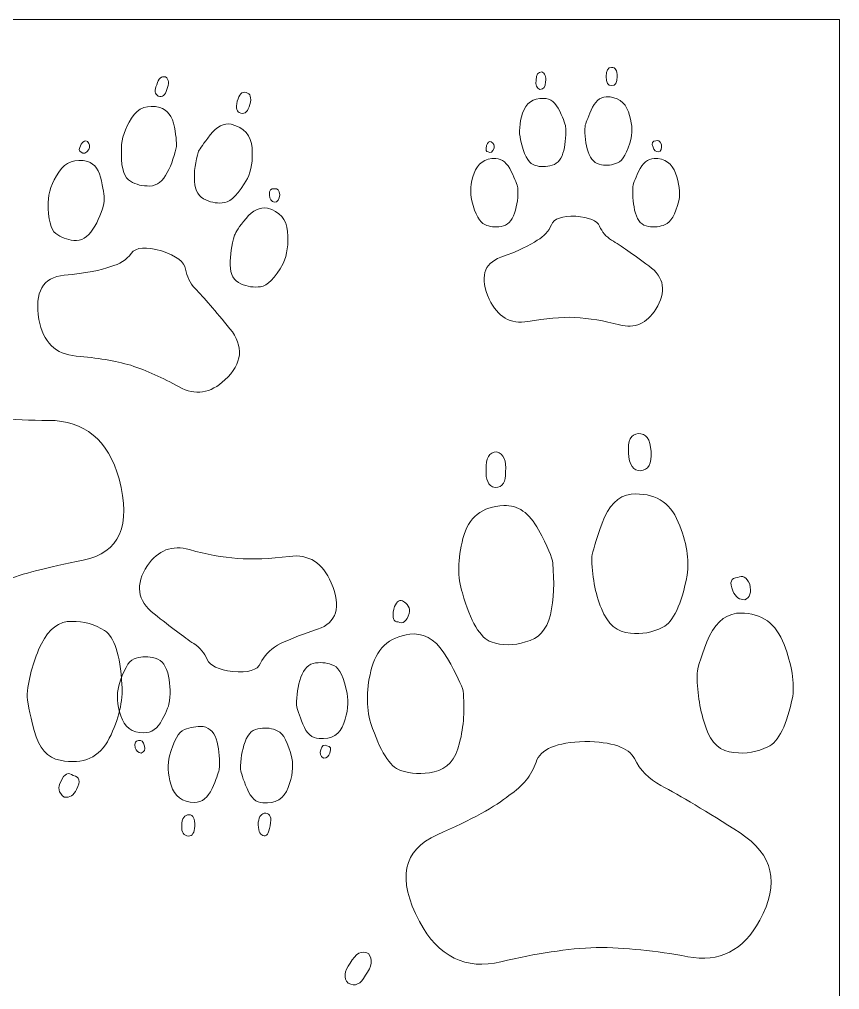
# Model space of a CAD drawing. Header units: centimetres. Extents: x -9.9 to 9.7, y -12.2 to 6.9.
# Drawn here: x -3.438 to -0.512, y 3.419 to 6.881 of the extents above; entities that cross this region are included whole.
import ezdxf

# ---------------------------------------------------------------- set-up
doc = ezdxf.new("R2010")
doc.units = ezdxf.units.CM
doc.header["$MEASUREMENT"] = 0
doc.layers.add('layer 1', color=7, linetype='Continuous')

msp = doc.modelspace()

# ---------------------------------------------------------------- linework, layer by layer
at = {"layer": 'layer 1', "color": 177, "lineweight": 9}
msp.add_lwpolyline([(-9.90571, -12.21967), (-0.51173, -12.21967), (-0.51173, 6.88143), (-9.90571, 6.88143), (-9.90571, -12.21967)], close=True, dxfattribs=at)
for points, knots in [([(-1.57401, 6.69425), (-1.56229, 6.68944), (-1.55779, 6.67743), (-1.56079, 6.65821), (-1.56079, 6.65821), (-1.56079, 6.64049), (-1.5674, 6.63179), (-1.58091, 6.63179), (-1.58091, 6.63179), (-1.59262, 6.63599), (-1.59713, 6.6468), (-1.59413, 6.66422), (-1.59413, 6.66422), (-1.59413, 6.68434), (-1.58752, 6.69425), (-1.57401, 6.69425)], [0, 0, 0, 0, 0.2, 0.2, 0.2, 0.2, 0.4, 0.4, 0.4, 0.4, 0.6, 0.6, 0.6, 0.6, 1, 1, 1, 1]), ([(-1.32507, 6.71016), (-1.31155, 6.71016), (-1.30465, 6.69935), (-1.30465, 6.67743), (-1.30465, 6.67743), (-1.30465, 6.65581), (-1.31155, 6.645), (-1.32507, 6.645), (-1.32507, 6.645), (-1.33798, 6.645), (-1.34429, 6.65581), (-1.34429, 6.67743), (-1.34429, 6.67743), (-1.34429, 6.69935), (-1.33798, 6.71016), (-1.32507, 6.71016)], [0, 0, 0, 0, 0.2, 0.2, 0.2, 0.2, 0.4, 0.4, 0.4, 0.4, 0.6, 0.6, 0.6, 0.6, 1, 1, 1, 1]), ([(-2.91619, 6.67599), (-2.90432, 6.66709), (-2.90275, 6.65213), (-2.91183, 6.63121), (-2.91183, 6.63121), (-2.91705, 6.6111), (-2.92712, 6.60317), (-2.94245, 6.60716), (-2.94245, 6.60716), (-2.9545, 6.61538), (-2.95642, 6.62898), (-2.94788, 6.64785), (-2.94788, 6.64785), (-2.94194, 6.67068), (-2.93152, 6.67998), (-2.91619, 6.67599)], [0, 0, 0, 0, 0.2, 0.2, 0.2, 0.2, 0.4, 0.4, 0.4, 0.4, 0.6, 0.6, 0.6, 0.6, 1, 1, 1, 1]), ([(-2.62902, 6.62062), (-2.61368, 6.61663), (-2.60903, 6.60233), (-2.6155, 6.57745), (-2.6155, 6.57745), (-2.62188, 6.55292), (-2.63291, 6.54269), (-2.64824, 6.54668), (-2.64824, 6.54668), (-2.66289, 6.55048), (-2.66686, 6.56461), (-2.66048, 6.58914), (-2.66048, 6.58914), (-2.65401, 6.61402), (-2.64367, 6.62443), (-2.62902, 6.62062)], [0, 0, 0, 0, 0.2, 0.2, 0.2, 0.2, 0.4, 0.4, 0.4, 0.4, 0.6, 0.6, 0.6, 0.6, 1, 1, 1, 1]), ([(-1.5677, 6.59936), (-1.54308, 6.59936), (-1.52386, 6.58404), (-1.50974, 6.55341), (-1.50974, 6.55341), (-1.49563, 6.52308), (-1.48872, 6.50296), (-1.48872, 6.49365), (-1.48872, 6.49365), (-1.48752, 6.46032), (-1.49083, 6.43029), (-1.49863, 6.40387), (-1.49863, 6.40387), (-1.50674, 6.37744), (-1.52206, 6.36273), (-1.54488, 6.35913), (-1.54488, 6.35913), (-1.5659, 6.35372), (-1.58602, 6.35522), (-1.60464, 6.36303), (-1.60464, 6.36303), (-1.62355, 6.37084), (-1.63857, 6.40057), (-1.64968, 6.45161), (-1.64968, 6.45161), (-1.65658, 6.47894), (-1.65418, 6.51077), (-1.64247, 6.5468), (-1.64247, 6.5468), (-1.63076, 6.58284), (-1.60584, 6.60056), (-1.5677, 6.59936)], [0, 0, 0, 0, 0.1111111, 0.1111111, 0.1111111, 0.1111111, 0.2222222, 0.2222222, 0.2222222, 0.2222222, 0.3333333, 0.3333333, 0.3333333, 0.3333333, 0.4444444, 0.4444444, 0.4444444, 0.4444444, 0.5555556, 0.5555556, 0.5555556, 0.5555556, 0.6666667, 0.6666667, 0.6666667, 0.6666667, 0.7777778, 0.7777778, 0.7777778, 0.7777778, 1, 1, 1, 1]), ([(-1.34429, 6.60536), (-1.30375, 6.60536), (-1.27762, 6.58734), (-1.26501, 6.55131), (-1.26501, 6.55131), (-1.2527, 6.51527), (-1.2497, 6.48404), (-1.2554, 6.45762), (-1.2554, 6.45762), (-1.26891, 6.40657), (-1.28513, 6.37714), (-1.30375, 6.36934), (-1.30375, 6.36934), (-1.32267, 6.36123), (-1.34158, 6.35913), (-1.3611, 6.36273), (-1.3611, 6.36273), (-1.38392, 6.36543), (-1.39984, 6.38105), (-1.40885, 6.40867), (-1.40885, 6.40867), (-1.41816, 6.4366), (-1.42176, 6.46723), (-1.41996, 6.50086), (-1.41996, 6.50086), (-1.41816, 6.50837), (-1.41095, 6.52729), (-1.39804, 6.55762), (-1.39804, 6.55762), (-1.38513, 6.58764), (-1.36711, 6.60356), (-1.34429, 6.60536)], [0, 0, 0, 0, 0.1111111, 0.1111111, 0.1111111, 0.1111111, 0.2222222, 0.2222222, 0.2222222, 0.2222222, 0.3333333, 0.3333333, 0.3333333, 0.3333333, 0.4444444, 0.4444444, 0.4444444, 0.4444444, 0.5555556, 0.5555556, 0.5555556, 0.5555556, 0.6666667, 0.6666667, 0.6666667, 0.6666667, 0.7777778, 0.7777778, 0.7777778, 0.7777778, 1, 1, 1, 1]), ([(-2.93703, 6.56646), (-2.90909, 6.55919), (-2.8918, 6.53615), (-2.88482, 6.49723), (-2.88482, 6.49723), (-2.87775, 6.45865), (-2.87585, 6.43378), (-2.87859, 6.42322), (-2.87859, 6.42322), (-2.88706, 6.38504), (-2.89967, 6.35194), (-2.91632, 6.32426), (-2.91632, 6.32426), (-2.93332, 6.29666), (-2.95504, 6.28449), (-2.982, 6.28713), (-2.982, 6.28713), (-3.00744, 6.2872), (-3.02983, 6.29483), (-3.04865, 6.30919), (-3.04865, 6.30919), (-3.06782, 6.32363), (-3.07608, 6.36179), (-3.07363, 6.42299), (-3.07363, 6.42299), (-3.07341, 6.45604), (-3.06129, 6.49145), (-3.03737, 6.52888), (-3.03737, 6.52888), (-3.01346, 6.56632), (-2.97995, 6.57907), (-2.93703, 6.56646)], [0, 0, 0, 0, 0.1111111, 0.1111111, 0.1111111, 0.1111111, 0.2222222, 0.2222222, 0.2222222, 0.2222222, 0.3333333, 0.3333333, 0.3333333, 0.3333333, 0.4444444, 0.4444444, 0.4444444, 0.4444444, 0.5555556, 0.5555556, 0.5555556, 0.5555556, 0.6666667, 0.6666667, 0.6666667, 0.6666667, 0.7777778, 0.7777778, 0.7777778, 0.7777778, 1, 1, 1, 1]), ([(-2.68174, 6.50737), (-2.63574, 6.49541), (-2.61141, 6.46726), (-2.60773, 6.42265), (-2.60773, 6.42265), (-2.60439, 6.37812), (-2.61019, 6.3418), (-2.62446, 6.3135), (-2.62446, 6.3135), (-2.65486, 6.25956), (-2.68194, 6.23095), (-2.70537, 6.22758), (-2.70537, 6.22758), (-2.72922, 6.22396), (-2.75131, 6.22716), (-2.7724, 6.237), (-2.7724, 6.237), (-2.7975, 6.2468), (-2.81095, 6.26922), (-2.81302, 6.30322), (-2.81302, 6.30322), (-2.81535, 6.33766), (-2.8104, 6.37348), (-2.79843, 6.41111), (-2.79843, 6.41111), (-2.79418, 6.4191), (-2.78042, 6.43844), (-2.75682, 6.46904), (-2.75682, 6.46904), (-2.73331, 6.49931), (-2.70817, 6.51205), (-2.68174, 6.50737)], [0, 0, 0, 0, 0.1111111, 0.1111111, 0.1111111, 0.1111111, 0.2222222, 0.2222222, 0.2222222, 0.2222222, 0.3333333, 0.3333333, 0.3333333, 0.3333333, 0.4444444, 0.4444444, 0.4444444, 0.4444444, 0.5555556, 0.5555556, 0.5555556, 0.5555556, 0.6666667, 0.6666667, 0.6666667, 0.6666667, 0.7777778, 0.7777778, 0.7777778, 0.7777778, 1, 1, 1, 1]), ([(-3.19536, 6.44591), (-3.18639, 6.43703), (-3.18452, 6.42745), (-3.19017, 6.41691), (-3.19017, 6.41691), (-3.20029, 6.40317), (-3.20911, 6.40001), (-3.21724, 6.40794), (-3.21724, 6.40794), (-3.22644, 6.41033), (-3.22661, 6.41947), (-3.21732, 6.43561), (-3.21732, 6.43561), (-3.20909, 6.44766), (-3.20197, 6.45126), (-3.19536, 6.44591)], [0, 0, 0, 0, 0.2, 0.2, 0.2, 0.2, 0.4, 0.4, 0.4, 0.4, 0.6, 0.6, 0.6, 0.6, 1, 1, 1, 1]), ([(-1.75508, 6.44441), (-1.74577, 6.439), (-1.74217, 6.43149), (-1.74457, 6.42158), (-1.74457, 6.42158), (-1.74997, 6.40807), (-1.75658, 6.40357), (-1.76499, 6.40837), (-1.76499, 6.40837), (-1.7731, 6.40837), (-1.7752, 6.41588), (-1.77099, 6.43119), (-1.77099, 6.43119), (-1.76679, 6.44291), (-1.76169, 6.44741), (-1.75508, 6.44441)], [0, 0, 0, 0, 0.2, 0.2, 0.2, 0.2, 0.4, 0.4, 0.4, 0.4, 0.6, 0.6, 0.6, 0.6, 1, 1, 1, 1]), ([(-1.16742, 6.44801), (-1.15931, 6.45191), (-1.1524, 6.44771), (-1.1473, 6.4348), (-1.1473, 6.4348), (-1.1449, 6.42008), (-1.1485, 6.41138), (-1.15781, 6.40837), (-1.15781, 6.40837), (-1.16712, 6.40837), (-1.17372, 6.41378), (-1.17733, 6.42519), (-1.17733, 6.42519), (-1.18303, 6.4402), (-1.17973, 6.44801), (-1.16742, 6.44801)], [0, 0, 0, 0, 0.2, 0.2, 0.2, 0.2, 0.4, 0.4, 0.4, 0.4, 0.6, 0.6, 0.6, 0.6, 1, 1, 1, 1]), ([(-3.19398, 6.37425), (-3.16828, 6.36538), (-3.1521, 6.34226), (-3.14467, 6.30505), (-3.14467, 6.30505), (-3.13734, 6.26749), (-3.13424, 6.24304), (-3.13494, 6.23194), (-3.13494, 6.23194), (-3.14288, 6.19581), (-3.15626, 6.16255), (-3.17532, 6.13258), (-3.17532, 6.13258), (-3.19396, 6.10287), (-3.21671, 6.0895), (-3.2435, 6.09283), (-3.2435, 6.09283), (-3.26875, 6.09503), (-3.28994, 6.10308), (-3.30808, 6.11726), (-3.30808, 6.11726), (-3.32631, 6.13109), (-3.33528, 6.16798), (-3.3354, 6.22767), (-3.3354, 6.22767), (-3.33447, 6.26344), (-3.32174, 6.29979), (-3.29723, 6.3367), (-3.29723, 6.3367), (-3.27281, 6.37328), (-3.23862, 6.38585), (-3.19398, 6.37425)], [0, 0, 0, 0, 0.1111111, 0.1111111, 0.1111111, 0.1111111, 0.2222222, 0.2222222, 0.2222222, 0.2222222, 0.3333333, 0.3333333, 0.3333333, 0.3333333, 0.4444444, 0.4444444, 0.4444444, 0.4444444, 0.5555556, 0.5555556, 0.5555556, 0.5555556, 0.6666667, 0.6666667, 0.6666667, 0.6666667, 0.7777778, 0.7777778, 0.7777778, 0.7777778, 1, 1, 1, 1]), ([(-1.73856, 6.38555), (-1.71544, 6.38375), (-1.69712, 6.36813), (-1.68301, 6.33901), (-1.68301, 6.33901), (-1.6689, 6.30958), (-1.66109, 6.29006), (-1.65929, 6.28075), (-1.65929, 6.28075), (-1.65809, 6.24922), (-1.66199, 6.21889), (-1.6713, 6.19006), (-1.6713, 6.19006), (-1.68031, 6.16154), (-1.69622, 6.14562), (-1.71904, 6.14262), (-1.71904, 6.14262), (-1.74037, 6.13901), (-1.75958, 6.14112), (-1.7776, 6.14892), (-1.7776, 6.14892), (-1.79562, 6.15643), (-1.81093, 6.18496), (-1.82384, 6.23421), (-1.82384, 6.23421), (-1.83075, 6.26393), (-1.82805, 6.29667), (-1.81574, 6.3324), (-1.81574, 6.3324), (-1.80343, 6.36783), (-1.7779, 6.38555), (-1.73856, 6.38555)], [0, 0, 0, 0, 0.1111111, 0.1111111, 0.1111111, 0.1111111, 0.2222222, 0.2222222, 0.2222222, 0.2222222, 0.3333333, 0.3333333, 0.3333333, 0.3333333, 0.4444444, 0.4444444, 0.4444444, 0.4444444, 0.5555556, 0.5555556, 0.5555556, 0.5555556, 0.6666667, 0.6666667, 0.6666667, 0.6666667, 0.7777778, 0.7777778, 0.7777778, 0.7777778, 1, 1, 1, 1]), ([(-1.17372, 6.38555), (-1.13499, 6.38555), (-1.10916, 6.36783), (-1.09655, 6.3324), (-1.09655, 6.3324), (-1.08394, 6.29667), (-1.08003, 6.26393), (-1.08484, 6.23421), (-1.08484, 6.23421), (-1.09835, 6.18496), (-1.11457, 6.15643), (-1.13379, 6.14892), (-1.13379, 6.14892), (-1.1527, 6.14112), (-1.17282, 6.13901), (-1.19384, 6.14262), (-1.19384, 6.14262), (-1.21666, 6.14562), (-1.23228, 6.16154), (-1.24009, 6.19006), (-1.24009, 6.19006), (-1.24789, 6.21889), (-1.2512, 6.24922), (-1.2494, 6.28075), (-1.2494, 6.28075), (-1.2494, 6.29006), (-1.24249, 6.30958), (-1.22868, 6.33901), (-1.22868, 6.33901), (-1.21486, 6.36813), (-1.19654, 6.38375), (-1.17372, 6.38555)], [0, 0, 0, 0, 0.1111111, 0.1111111, 0.1111111, 0.1111111, 0.2222222, 0.2222222, 0.2222222, 0.2222222, 0.3333333, 0.3333333, 0.3333333, 0.3333333, 0.4444444, 0.4444444, 0.4444444, 0.4444444, 0.5555556, 0.5555556, 0.5555556, 0.5555556, 0.6666667, 0.6666667, 0.6666667, 0.6666667, 0.7777778, 0.7777778, 0.7777778, 0.7777778, 1, 1, 1, 1]), ([(-2.52746, 6.27664), (-2.51711, 6.27868), (-2.51051, 6.27187), (-2.50853, 6.25571), (-2.50853, 6.25571), (-2.51014, 6.23831), (-2.5168, 6.22949), (-2.52825, 6.22883), (-2.52825, 6.22883), (-2.53881, 6.23157), (-2.54471, 6.23966), (-2.54544, 6.25367), (-2.54544, 6.25367), (-2.54748, 6.27239), (-2.54143, 6.28027), (-2.52746, 6.27664)], [0, 0, 0, 0, 0.2, 0.2, 0.2, 0.2, 0.4, 0.4, 0.4, 0.4, 0.6, 0.6, 0.6, 0.6, 1, 1, 1, 1]), ([(-2.55304, 6.20763), (-2.50908, 6.1962), (-2.48501, 6.16848), (-2.48115, 6.12455), (-2.48115, 6.12455), (-2.47738, 6.08028), (-2.4826, 6.04199), (-2.49682, 6.00967), (-2.49682, 6.00967), (-2.52669, 5.95777), (-2.5535, 5.93019), (-2.57752, 5.92734), (-2.57752, 5.92734), (-2.60129, 5.92406), (-2.62474, 5.92761), (-2.64753, 5.9379), (-2.64753, 5.9379), (-2.67254, 5.94804), (-2.68557, 5.9707), (-2.68601, 6.00538), (-2.68601, 6.00538), (-2.68637, 6.04039), (-2.68117, 6.07578), (-2.66982, 6.11103), (-2.66982, 6.11103), (-2.66708, 6.12159), (-2.65348, 6.1417), (-2.62913, 6.17102), (-2.62913, 6.17102), (-2.60486, 6.2), (-2.57947, 6.21231), (-2.55304, 6.20763)], [0, 0, 0, 0, 0.1111111, 0.1111111, 0.1111111, 0.1111111, 0.2222222, 0.2222222, 0.2222222, 0.2222222, 0.3333333, 0.3333333, 0.3333333, 0.3333333, 0.4444444, 0.4444444, 0.4444444, 0.4444444, 0.5555556, 0.5555556, 0.5555556, 0.5555556, 0.6666667, 0.6666667, 0.6666667, 0.6666667, 0.7777778, 0.7777778, 0.7777778, 0.7777778, 1, 1, 1, 1]), ([(-1.45269, 6.17865), (-1.40494, 6.17535), (-1.37702, 6.16334), (-1.36801, 6.14322), (-1.36801, 6.14322), (-1.3593, 6.1228), (-1.34489, 6.10628), (-1.32507, 6.09337), (-1.32507, 6.09337), (-1.29204, 6.07355), (-1.24789, 6.04292), (-1.19204, 6.00178), (-1.19204, 6.00178), (-1.13649, 5.96094), (-1.12808, 5.90929), (-1.16742, 5.84714), (-1.16742, 5.84714), (-1.19925, 5.79609), (-1.24249, 5.77747), (-1.29714, 5.79158), (-1.29714, 5.79158), (-1.35209, 5.8057), (-1.40494, 5.8144), (-1.45599, 5.81801), (-1.45599, 5.81801), (-1.50524, 5.81921), (-1.56109, 5.8144), (-1.62355, 5.80359), (-1.62355, 5.80359), (-1.68601, 5.79278), (-1.73196, 5.81921), (-1.76139, 5.88317), (-1.76139, 5.88317), (-1.79592, 5.96004), (-1.78241, 6.00959), (-1.72055, 6.03241), (-1.72055, 6.03241), (-1.65869, 6.05493), (-1.61545, 6.07535), (-1.59052, 6.09337), (-1.59052, 6.09337), (-1.5659, 6.10748), (-1.54908, 6.1258), (-1.54007, 6.14802), (-1.54007, 6.14802), (-1.53106, 6.17024), (-1.50194, 6.18045), (-1.45269, 6.17865)], [0, 0, 0, 0, 0.0769231, 0.0769231, 0.0769231, 0.0769231, 0.1538462, 0.1538462, 0.1538462, 0.1538462, 0.2307692, 0.2307692, 0.2307692, 0.2307692, 0.3076923, 0.3076923, 0.3076923, 0.3076923, 0.3846154, 0.3846154, 0.3846154, 0.3846154, 0.4615385, 0.4615385, 0.4615385, 0.4615385, 0.5384615, 0.5384615, 0.5384615, 0.5384615, 0.6153846, 0.6153846, 0.6153846, 0.6153846, 0.6923077, 0.6923077, 0.6923077, 0.6923077, 0.7692308, 0.7692308, 0.7692308, 0.7692308, 0.8461538, 0.8461538, 0.8461538, 0.8461538, 1, 1, 1, 1]), ([(-2.93063, 6.05515), (-2.87742, 6.03731), (-2.84928, 6.01544), (-2.84499, 5.98996), (-2.84499, 5.98996), (-2.84113, 5.96422), (-2.82965, 5.94122), (-2.81097, 5.92073), (-2.81097, 5.92073), (-2.77933, 5.88849), (-2.73828, 5.84071), (-2.68703, 5.77756), (-2.68703, 5.77756), (-2.63604, 5.71483), (-2.64174, 5.65374), (-2.70471, 5.59481), (-2.70471, 5.59481), (-2.75589, 5.54627), (-2.81045, 5.5379), (-2.8683, 5.57004), (-2.8683, 5.57004), (-2.9265, 5.60226), (-2.9839, 5.62774), (-3.04076, 5.64688), (-3.04076, 5.64688), (-3.09629, 5.66278), (-3.16109, 5.6738), (-3.23515, 5.67996), (-3.23515, 5.67996), (-3.30921, 5.68612), (-3.35355, 5.72966), (-3.36808, 5.81092), (-3.36808, 5.81092), (-3.38459, 5.90833), (-3.35464, 5.96057), (-3.27771, 5.96822), (-3.27771, 5.96822), (-3.20087, 5.97553), (-3.14578, 5.98594), (-3.11219, 5.99903), (-3.11219, 5.99903), (-3.08008, 6.00778), (-3.0556, 6.02361), (-3.03882, 6.04617), (-3.03882, 6.04617), (-3.02204, 6.06872), (-2.98598, 6.07172), (-2.93063, 6.05515)], [0, 0, 0, 0, 0.0769231, 0.0769231, 0.0769231, 0.0769231, 0.1538462, 0.1538462, 0.1538462, 0.1538462, 0.2307692, 0.2307692, 0.2307692, 0.2307692, 0.3076923, 0.3076923, 0.3076923, 0.3076923, 0.3846154, 0.3846154, 0.3846154, 0.3846154, 0.4615385, 0.4615385, 0.4615385, 0.4615385, 0.5384615, 0.5384615, 0.5384615, 0.5384615, 0.6153846, 0.6153846, 0.6153846, 0.6153846, 0.6923077, 0.6923077, 0.6923077, 0.6923077, 0.7692308, 0.7692308, 0.7692308, 0.7692308, 0.8461538, 0.8461538, 0.8461538, 0.8461538, 1, 1, 1, 1]), ([(-3.79866, 4.7468), (-3.70061, 4.7235), (-3.63749, 4.73379), (-3.61, 4.77715), (-3.61, 4.77715), (-3.5825, 4.8205), (-3.54096, 4.85476), (-3.48597, 4.88002), (-3.48597, 4.88002), (-3.43157, 4.90165), (-3.3396, 4.92527), (-3.20996, 4.9515), (-3.20996, 4.9515), (-3.08032, 4.97773), (-3.03737, 5.07446), (-3.08232, 5.2419), (-3.08232, 5.2419), (-3.12139, 5.38044), (-3.20515, 5.44985), (-3.33422, 5.45022), (-3.33422, 5.45022), (-3.46268, 5.4505), (-3.57598, 5.46012), (-3.67461, 5.47979), (-3.67461, 5.47979), (-3.76961, 5.49886), (-3.87174, 5.53151), (-3.97987, 5.57692), (-3.97987, 5.57692), (-4.0885, 5.62304), (-4.18411, 5.6), (-4.26667, 5.50781), (-4.26667, 5.50781), (-4.36375, 5.39499), (-4.36302, 5.28809), (-4.26379, 5.18762), (-4.26379, 5.18762), (-4.16526, 5.08665), (-4.0869, 5.01066), (-4.02983, 4.96047), (-4.02983, 4.96047), (-3.99108, 4.92751), (-3.96621, 4.88935), (-3.95461, 4.84588), (-3.95461, 4.84588), (-3.94311, 4.8018), (-3.89066, 4.76912), (-3.79866, 4.7468)], [0, 0, 0, 0, 0.0769231, 0.0769231, 0.0769231, 0.0769231, 0.1538462, 0.1538462, 0.1538462, 0.1538462, 0.2307692, 0.2307692, 0.2307692, 0.2307692, 0.3076923, 0.3076923, 0.3076923, 0.3076923, 0.3846154, 0.3846154, 0.3846154, 0.3846154, 0.4615385, 0.4615385, 0.4615385, 0.4615385, 0.5384615, 0.5384615, 0.5384615, 0.5384615, 0.6153846, 0.6153846, 0.6153846, 0.6153846, 0.6923077, 0.6923077, 0.6923077, 0.6923077, 0.7692308, 0.7692308, 0.7692308, 0.7692308, 0.8461538, 0.8461538, 0.8461538, 0.8461538, 1, 1, 1, 1]), ([(-1.23005, 5.40329), (-1.20253, 5.40505), (-1.18705, 5.38393), (-1.1842, 5.33928), (-1.1842, 5.33928), (-1.18138, 5.29525), (-1.19404, 5.27233), (-1.22156, 5.27057), (-1.22156, 5.27057), (-1.24786, 5.26889), (-1.26211, 5.29008), (-1.26493, 5.33412), (-1.26493, 5.33412), (-1.26779, 5.37877), (-1.25635, 5.40161), (-1.23005, 5.40329)], [0, 0, 0, 0, 0.2, 0.2, 0.2, 0.2, 0.4, 0.4, 0.4, 0.4, 0.6, 0.6, 0.6, 0.6, 1, 1, 1, 1]), ([(-1.735, 5.33844), (-1.71052, 5.33018), (-1.69978, 5.3063), (-1.70339, 5.26677), (-1.70339, 5.26677), (-1.70108, 5.23068), (-1.7134, 5.21209), (-1.74093, 5.21033), (-1.74093, 5.21033), (-1.76533, 5.21736), (-1.77591, 5.23879), (-1.77206, 5.27466), (-1.77206, 5.27466), (-1.77468, 5.31563), (-1.76252, 5.33668), (-1.735, 5.33844)], [0, 0, 0, 0, 0.2, 0.2, 0.2, 0.2, 0.4, 0.4, 0.4, 0.4, 0.6, 0.6, 0.6, 0.6, 1, 1, 1, 1]), ([(-1.25554, 5.18734), (-1.17297, 5.19262), (-1.11742, 5.15933), (-1.08703, 5.08758), (-1.08703, 5.08758), (-1.05726, 5.01579), (-1.04708, 4.95257), (-1.05526, 4.89801), (-1.05526, 4.89801), (-1.07613, 4.79228), (-1.10532, 4.73023), (-1.14222, 4.7119), (-1.14222, 4.7119), (-1.1797, 4.69292), (-1.21795, 4.68617), (-1.25818, 4.69097), (-1.25818, 4.69097), (-1.30501, 4.6935), (-1.33946, 4.72323), (-1.36141, 4.77832), (-1.36141, 4.77832), (-1.38401, 4.83399), (-1.39534, 4.8959), (-1.39605, 4.96464), (-1.39605, 4.96464), (-1.39336, 4.98016), (-1.38114, 5.01963), (-1.3588, 5.08309), (-1.3588, 5.08309), (-1.33641, 5.14593), (-1.30179, 5.18069), (-1.25554, 5.18734)], [0, 0, 0, 0, 0.1111111, 0.1111111, 0.1111111, 0.1111111, 0.2222222, 0.2222222, 0.2222222, 0.2222222, 0.3333333, 0.3333333, 0.3333333, 0.3333333, 0.4444444, 0.4444444, 0.4444444, 0.4444444, 0.5555556, 0.5555556, 0.5555556, 0.5555556, 0.6666667, 0.6666667, 0.6666667, 0.6666667, 0.7777778, 0.7777778, 0.7777778, 0.7777778, 1, 1, 1, 1]), ([(-1.70979, 5.14599), (-1.65964, 5.1492), (-1.6185, 5.12052), (-1.58576, 5.05997), (-1.58576, 5.05997), (-1.55307, 5.00004), (-1.53638, 4.95996), (-1.53517, 4.941), (-1.53517, 4.941), (-1.52838, 4.87327), (-1.53119, 4.81168), (-1.54365, 4.75684), (-1.54365, 4.75684), (-1.55672, 4.70196), (-1.586, 4.67), (-1.63201, 4.65969), (-1.63201, 4.65969), (-1.67411, 4.64594), (-1.71529, 4.64638), (-1.75422, 4.65985), (-1.75422, 4.65985), (-1.79377, 4.67329), (-1.82823, 4.73188), (-1.85751, 4.8344), (-1.85751, 4.8344), (-1.87513, 4.88916), (-1.87439, 4.9543), (-1.85523, 5.02922), (-1.85523, 5.02922), (-1.83607, 5.10414), (-1.78762, 5.14347), (-1.70979, 5.14599)], [0, 0, 0, 0, 0.1111111, 0.1111111, 0.1111111, 0.1111111, 0.2222222, 0.2222222, 0.2222222, 0.2222222, 0.3333333, 0.3333333, 0.3333333, 0.3333333, 0.4444444, 0.4444444, 0.4444444, 0.4444444, 0.5555556, 0.5555556, 0.5555556, 0.5555556, 0.6666667, 0.6666667, 0.6666667, 0.6666667, 0.7777778, 0.7777778, 0.7777778, 0.7777778, 1, 1, 1, 1]), ([(-2.67669, 4.55441), (-2.6223, 4.5486), (-2.58903, 4.55847), (-2.5772, 4.5837), (-2.5772, 4.5837), (-2.56537, 4.60894), (-2.54536, 4.63023), (-2.51749, 4.64761), (-2.51749, 4.64761), (-2.48968, 4.66299), (-2.44179, 4.68202), (-2.37379, 4.70505), (-2.37379, 4.70505), (-2.30579, 4.72807), (-2.28931, 4.7831), (-2.32501, 4.87016), (-2.32501, 4.87016), (-2.35556, 4.94208), (-2.40542, 4.97369), (-2.47494, 4.96503), (-2.47494, 4.96503), (-2.54412, 4.95636), (-2.60578, 4.95376), (-2.66024, 4.95757), (-2.66024, 4.95757), (-2.7127, 4.96132), (-2.76992, 4.97189), (-2.83126, 4.98891), (-2.83126, 4.98891), (-2.89292, 5.00628), (-2.94281, 4.98731), (-2.98093, 4.932), (-2.98093, 4.932), (-3.02545, 4.8646), (-3.01772, 4.80709), (-2.95739, 4.75981), (-2.95739, 4.75981), (-2.89741, 4.71221), (-2.85001, 4.67668), (-2.81583, 4.65358), (-2.81583, 4.65358), (-2.7927, 4.63849), (-2.77669, 4.61965), (-2.76746, 4.59705), (-2.76746, 4.59705), (-2.75824, 4.57411), (-2.72776, 4.56011), (-2.67669, 4.55441)], [0, 0, 0, 0, 0.0769231, 0.0769231, 0.0769231, 0.0769231, 0.1538462, 0.1538462, 0.1538462, 0.1538462, 0.2307692, 0.2307692, 0.2307692, 0.2307692, 0.3076923, 0.3076923, 0.3076923, 0.3076923, 0.3846154, 0.3846154, 0.3846154, 0.3846154, 0.4615385, 0.4615385, 0.4615385, 0.4615385, 0.5384615, 0.5384615, 0.5384615, 0.5384615, 0.6153846, 0.6153846, 0.6153846, 0.6153846, 0.6923077, 0.6923077, 0.6923077, 0.6923077, 0.7692308, 0.7692308, 0.7692308, 0.7692308, 0.8461538, 0.8461538, 0.8461538, 0.8461538, 1, 1, 1, 1]), ([(-0.87481, 4.8899), (-0.8588, 4.89891), (-0.84419, 4.89125), (-0.83211, 4.86561), (-0.83211, 4.86561), (-0.8253, 4.83596), (-0.8315, 4.81775), (-0.85007, 4.81042), (-0.85007, 4.81042), (-0.86903, 4.80921), (-0.88319, 4.81936), (-0.89201, 4.84213), (-0.89201, 4.84213), (-0.90559, 4.87197), (-0.89988, 4.8883), (-0.87481, 4.8899)], [0, 0, 0, 0, 0.2, 0.2, 0.2, 0.2, 0.4, 0.4, 0.4, 0.4, 0.6, 0.6, 0.6, 0.6, 1, 1, 1, 1]), ([(-2.07124, 4.80599), (-2.05158, 4.7962), (-2.04326, 4.78138), (-2.04686, 4.76088), (-2.04686, 4.76088), (-2.05611, 4.73266), (-2.06898, 4.72262), (-2.08673, 4.73131), (-2.08673, 4.73131), (-2.10324, 4.73025), (-2.1085, 4.74527), (-2.10193, 4.77701), (-2.10193, 4.77701), (-2.0949, 4.80141), (-2.08509, 4.81125), (-2.07124, 4.80599)], [0, 0, 0, 0, 0.2, 0.2, 0.2, 0.2, 0.4, 0.4, 0.4, 0.4, 0.6, 0.6, 0.6, 0.6, 1, 1, 1, 1]), ([(-0.87951, 4.76187), (-0.80061, 4.76691), (-0.74571, 4.73419), (-0.7154, 4.66367), (-0.7154, 4.66367), (-0.68506, 4.59253), (-0.67285, 4.52637), (-0.67876, 4.4652), (-0.67876, 4.4652), (-0.69986, 4.36314), (-0.72917, 4.30292), (-0.76734, 4.28513), (-0.76734, 4.28513), (-0.80485, 4.26676), (-0.84555, 4.25986), (-0.88884, 4.26446), (-0.88884, 4.26446), (-0.93571, 4.2676), (-0.96959, 4.29798), (-0.9892, 4.35507), (-0.9892, 4.35507), (-1.00886, 4.41276), (-1.01954, 4.47411), (-1.01998, 4.53856), (-1.01998, 4.53856), (-1.02119, 4.55752), (-1.00967, 4.59817), (-0.98537, 4.65991), (-0.98537, 4.65991), (-0.96103, 4.72103), (-0.92576, 4.75522), (-0.87951, 4.76187)], [0, 0, 0, 0, 0.1111111, 0.1111111, 0.1111111, 0.1111111, 0.2222222, 0.2222222, 0.2222222, 0.2222222, 0.3333333, 0.3333333, 0.3333333, 0.3333333, 0.4444444, 0.4444444, 0.4444444, 0.4444444, 0.5555556, 0.5555556, 0.5555556, 0.5555556, 0.6666667, 0.6666667, 0.6666667, 0.6666667, 0.7777778, 0.7777778, 0.7777778, 0.7777778, 1, 1, 1, 1]), ([(-3.29188, 4.23716), (-3.20949, 4.22074), (-3.15128, 4.24672), (-3.11716, 4.3157), (-3.11716, 4.3157), (-3.08304, 4.38468), (-3.06774, 4.44864), (-3.07186, 4.50766), (-3.07186, 4.50766), (-3.07883, 4.61432), (-3.0995, 4.6785), (-3.13386, 4.70019), (-3.13386, 4.70019), (-3.16883, 4.72199), (-3.20798, 4.73328), (-3.2515, 4.73286), (-3.2515, 4.73286), (-3.29604, 4.73385), (-3.33198, 4.70738), (-3.35952, 4.65223), (-3.35952, 4.65223), (-3.38645, 4.59699), (-3.40348, 4.53766), (-3.41022, 4.47295), (-3.41022, 4.47295), (-3.41021, 4.44997), (-3.40163, 4.40699), (-3.3852, 4.3435), (-3.3852, 4.3435), (-3.36877, 4.28001), (-3.33786, 4.24459), (-3.29188, 4.23716)], [0, 0, 0, 0, 0.1111111, 0.1111111, 0.1111111, 0.1111111, 0.2222222, 0.2222222, 0.2222222, 0.2222222, 0.3333333, 0.3333333, 0.3333333, 0.3333333, 0.4444444, 0.4444444, 0.4444444, 0.4444444, 0.5555556, 0.5555556, 0.5555556, 0.5555556, 0.6666667, 0.6666667, 0.6666667, 0.6666667, 0.7777778, 0.7777778, 0.7777778, 0.7777778, 1, 1, 1, 1]), ([(-2.02993, 4.68827), (-1.98261, 4.68761), (-1.94326, 4.6582), (-1.91072, 4.60071), (-1.91072, 4.60071), (-1.87814, 4.54261), (-1.8597, 4.50388), (-1.85482, 4.48515), (-1.85482, 4.48515), (-1.84826, 4.42109), (-1.85226, 4.35881), (-1.86746, 4.29888), (-1.86746, 4.29888), (-1.8821, 4.23961), (-1.91244, 4.20512), (-1.95853, 4.19603), (-1.95853, 4.19603), (-2.00148, 4.18591), (-2.0409, 4.18769), (-2.07861, 4.20124), (-2.07861, 4.20124), (-2.11629, 4.21419), (-2.15119, 4.27029), (-2.18391, 4.36891), (-2.18391, 4.36891), (-2.20185, 4.42856), (-2.20061, 4.49558), (-2.18019, 4.56996), (-2.18019, 4.56996), (-2.15973, 4.64374), (-2.11005, 4.68315), (-2.02993, 4.68827)], [0, 0, 0, 0, 0.1111111, 0.1111111, 0.1111111, 0.1111111, 0.2222222, 0.2222222, 0.2222222, 0.2222222, 0.3333333, 0.3333333, 0.3333333, 0.3333333, 0.4444444, 0.4444444, 0.4444444, 0.4444444, 0.5555556, 0.5555556, 0.5555556, 0.5555556, 0.6666667, 0.6666667, 0.6666667, 0.6666667, 0.7777778, 0.7777778, 0.7777778, 0.7777778, 1, 1, 1, 1]), ([(-2.99419, 4.33569), (-2.96693, 4.33478), (-2.94477, 4.35035), (-2.92806, 4.38241), (-2.92806, 4.38241), (-2.91135, 4.41447), (-2.90296, 4.43649), (-2.90255, 4.44879), (-2.90255, 4.44879), (-2.89804, 4.48392), (-2.90026, 4.51727), (-2.90883, 4.54951), (-2.90883, 4.54951), (-2.91774, 4.58176), (-2.93545, 4.59966), (-2.9626, 4.60389), (-2.9626, 4.60389), (-2.9864, 4.60868), (-3.00843, 4.60676), (-3.02867, 4.59878), (-3.02867, 4.59878), (-3.04891, 4.5908), (-3.06695, 4.55879), (-3.08313, 4.50275), (-3.08313, 4.50275), (-3.09116, 4.47173), (-3.08902, 4.43605), (-3.07606, 4.39567), (-3.07606, 4.39567), (-3.06309, 4.3553), (-3.0358, 4.33542), (-2.99419, 4.33569)], [0, 0, 0, 0, 0.1111111, 0.1111111, 0.1111111, 0.1111111, 0.2222222, 0.2222222, 0.2222222, 0.2222222, 0.3333333, 0.3333333, 0.3333333, 0.3333333, 0.4444444, 0.4444444, 0.4444444, 0.4444444, 0.5555556, 0.5555556, 0.5555556, 0.5555556, 0.6666667, 0.6666667, 0.6666667, 0.6666667, 0.7777778, 0.7777778, 0.7777778, 0.7777778, 1, 1, 1, 1]), ([(-2.36884, 4.31482), (-2.32335, 4.31163), (-2.2938, 4.32962), (-2.28016, 4.3691), (-2.28016, 4.3691), (-2.26653, 4.40858), (-2.26269, 4.44407), (-2.26896, 4.47556), (-2.26896, 4.47556), (-2.28003, 4.53251), (-2.29557, 4.56565), (-2.31556, 4.57497), (-2.31556, 4.57497), (-2.33588, 4.5843), (-2.35774, 4.58769), (-2.38114, 4.58448), (-2.38114, 4.58448), (-2.40519, 4.58195), (-2.42272, 4.56523), (-2.43376, 4.53365), (-2.43376, 4.53365), (-2.44447, 4.50206), (-2.44957, 4.46894), (-2.44875, 4.43364), (-2.44875, 4.43364), (-2.44716, 4.42127), (-2.4396, 4.39872), (-2.42639, 4.36566), (-2.42639, 4.36566), (-2.41318, 4.3326), (-2.39411, 4.31566), (-2.36884, 4.31482)], [0, 0, 0, 0, 0.1111111, 0.1111111, 0.1111111, 0.1111111, 0.2222222, 0.2222222, 0.2222222, 0.2222222, 0.3333333, 0.3333333, 0.3333333, 0.3333333, 0.4444444, 0.4444444, 0.4444444, 0.4444444, 0.5555556, 0.5555556, 0.5555556, 0.5555556, 0.6666667, 0.6666667, 0.6666667, 0.6666667, 0.7777778, 0.7777778, 0.7777778, 0.7777778, 1, 1, 1, 1]), ([(-2.81315, 4.08602), (-2.78582, 4.08711), (-2.76496, 4.10372), (-2.75057, 4.13619), (-2.75057, 4.13619), (-2.73618, 4.16832), (-2.72778, 4.19067), (-2.72537, 4.20291), (-2.72537, 4.20291), (-2.7222, 4.23808), (-2.72476, 4.27112), (-2.73237, 4.30232), (-2.73237, 4.30232), (-2.73998, 4.33353), (-2.75667, 4.35206), (-2.78177, 4.35789), (-2.78177, 4.35789), (-2.80571, 4.35869), (-2.82813, 4.35511), (-2.84905, 4.34649), (-2.84905, 4.34649), (-2.86963, 4.33819), (-2.88732, 4.30683), (-2.9021, 4.25274), (-2.9021, 4.25274), (-2.91039, 4.22373), (-2.90856, 4.18906), (-2.89659, 4.14872), (-2.89659, 4.14872), (-2.88462, 4.10838), (-2.8567, 4.08748), (-2.81315, 4.08602)], [0, 0, 0, 0, 0.1111111, 0.1111111, 0.1111111, 0.1111111, 0.2222222, 0.2222222, 0.2222222, 0.2222222, 0.3333333, 0.3333333, 0.3333333, 0.3333333, 0.4444444, 0.4444444, 0.4444444, 0.4444444, 0.5555556, 0.5555556, 0.5555556, 0.5555556, 0.6666667, 0.6666667, 0.6666667, 0.6666667, 0.7777778, 0.7777778, 0.7777778, 0.7777778, 1, 1, 1, 1]), ([(-2.56956, 4.08488), (-2.52406, 4.08203), (-2.49383, 4.10032), (-2.47886, 4.13976), (-2.47886, 4.13976), (-2.4639, 4.1792), (-2.4594, 4.21433), (-2.46569, 4.24516), (-2.46569, 4.24516), (-2.47883, 4.30018), (-2.4954, 4.33235), (-2.51572, 4.34169), (-2.51572, 4.34169), (-2.5357, 4.35134), (-2.55657, 4.35437), (-2.57831, 4.3511), (-2.57831, 4.3511), (-2.60364, 4.34995), (-2.62181, 4.33424), (-2.63282, 4.30333), (-2.63282, 4.30333), (-2.64384, 4.27241), (-2.64926, 4.23964), (-2.64844, 4.20433), (-2.64844, 4.20433), (-2.64748, 4.19332), (-2.63991, 4.17077), (-2.62574, 4.13668), (-2.62574, 4.13668), (-2.61156, 4.10292), (-2.59283, 4.08566), (-2.56956, 4.08488)], [0, 0, 0, 0, 0.1111111, 0.1111111, 0.1111111, 0.1111111, 0.2222222, 0.2222222, 0.2222222, 0.2222222, 0.3333333, 0.3333333, 0.3333333, 0.3333333, 0.4444444, 0.4444444, 0.4444444, 0.4444444, 0.5555556, 0.5555556, 0.5555556, 0.5555556, 0.6666667, 0.6666667, 0.6666667, 0.6666667, 0.7777778, 0.7777778, 0.7777778, 0.7777778, 1, 1, 1, 1]), ([(-3.00327, 4.26311), (-2.99149, 4.26704), (-2.98754, 4.27556), (-2.99178, 4.28802), (-2.99178, 4.28802), (-2.9959, 4.30447), (-3.00268, 4.31068), (-3.01244, 4.30735), (-3.01244, 4.30735), (-3.02408, 4.30774), (-3.02802, 4.29922), (-3.02427, 4.28212), (-3.02427, 4.28212), (-3.02135, 4.2697), (-3.01424, 4.26348), (-3.00327, 4.26311)], [0, 0, 0, 0, 0.2, 0.2, 0.2, 0.2, 0.4, 0.4, 0.4, 0.4, 0.6, 0.6, 0.6, 0.6, 1, 1, 1, 1]), ([(-2.35254, 4.24504), (-2.34156, 4.24468), (-2.33404, 4.25075), (-2.33064, 4.26295), (-2.33064, 4.26295), (-2.32409, 4.27971), (-2.32747, 4.28814), (-2.34043, 4.28857), (-2.34043, 4.28857), (-2.35054, 4.2949), (-2.35802, 4.29016), (-2.3622, 4.27465), (-2.3622, 4.27465), (-2.36795, 4.26187), (-2.36461, 4.2521), (-2.35254, 4.24504)], [0, 0, 0, 0, 0.2, 0.2, 0.2, 0.2, 0.4, 0.4, 0.4, 0.4, 0.6, 0.6, 0.6, 0.6, 1, 1, 1, 1]), ([(-1.42073, 4.30413), (-1.32306, 4.30362), (-1.26461, 4.28279), (-1.24364, 4.24299), (-1.24364, 4.24299), (-1.22325, 4.20254), (-1.19174, 4.17078), (-1.14969, 4.14706), (-1.14969, 4.14706), (-1.07983, 4.111), (-0.98593, 4.05437), (-0.86682, 3.97785), (-0.86682, 3.97785), (-0.74835, 3.90191), (-0.72449, 3.79781), (-0.79652, 3.66609), (-0.79652, 3.66609), (-0.85469, 3.55797), (-0.94034, 3.51441), (-1.05349, 3.53604), (-1.05349, 3.53604), (-1.16725, 3.55762), (-1.27603, 3.56847), (-1.38047, 3.56916), (-1.38047, 3.56916), (-1.48093, 3.56519), (-1.59406, 3.54813), (-1.71986, 3.51797), (-1.71986, 3.51797), (-1.84567, 3.48782), (-1.94269, 3.53565), (-2.01096, 3.66209), (-2.01096, 3.66209), (-2.09131, 3.81416), (-2.07024, 3.91683), (-1.94723, 3.97138), (-1.94723, 3.97138), (-1.82417, 4.02531), (-1.73876, 4.07253), (-1.69034, 4.11247), (-1.69034, 4.11247), (-1.64203, 4.14443), (-1.61017, 4.18392), (-1.59472, 4.23036), (-1.59472, 4.23036), (-1.57926, 4.27679), (-1.52127, 4.30138), (-1.42073, 4.30413)], [0, 0, 0, 0, 0.0769231, 0.0769231, 0.0769231, 0.0769231, 0.1538462, 0.1538462, 0.1538462, 0.1538462, 0.2307692, 0.2307692, 0.2307692, 0.2307692, 0.3076923, 0.3076923, 0.3076923, 0.3076923, 0.3846154, 0.3846154, 0.3846154, 0.3846154, 0.4615385, 0.4615385, 0.4615385, 0.4615385, 0.5384615, 0.5384615, 0.5384615, 0.5384615, 0.6153846, 0.6153846, 0.6153846, 0.6153846, 0.6923077, 0.6923077, 0.6923077, 0.6923077, 0.7692308, 0.7692308, 0.7692308, 0.7692308, 0.8461538, 0.8461538, 0.8461538, 0.8461538, 1, 1, 1, 1]), ([(-3.27834, 4.10584), (-3.25838, 4.10262), (-3.24321, 4.11196), (-3.23415, 4.13347), (-3.23415, 4.13347), (-3.21827, 4.16256), (-3.22248, 4.17876), (-3.24607, 4.18258), (-3.24607, 4.18258), (-3.26307, 4.1965), (-3.27785, 4.18957), (-3.2891, 4.16221), (-3.2891, 4.16221), (-3.30259, 4.14018), (-3.29877, 4.12156), (-3.27834, 4.10584)], [0, 0, 0, 0, 0.2, 0.2, 0.2, 0.2, 0.4, 0.4, 0.4, 0.4, 0.6, 0.6, 0.6, 0.6, 1, 1, 1, 1]), ([(-2.83476, 3.96693), (-2.82047, 3.96645), (-2.81309, 3.97819), (-2.81229, 4.00212), (-2.81229, 4.00212), (-2.8114, 4.02872), (-2.81794, 4.04225), (-2.83223, 4.04273), (-2.83223, 4.04273), (-2.84919, 4.04329), (-2.85794, 4.03027), (-2.85883, 4.00368), (-2.85883, 4.00368), (-2.85963, 3.97974), (-2.85172, 3.9675), (-2.83476, 3.96693)], [0, 0, 0, 0, 0.2, 0.2, 0.2, 0.2, 0.4, 0.4, 0.4, 0.4, 0.6, 0.6, 0.6, 0.6, 1, 1, 1, 1]), ([(-2.56944, 3.96872), (-2.55663, 3.96363), (-2.54792, 3.97532), (-2.54298, 4.00378), (-2.54298, 4.00378), (-2.53735, 4.03288), (-2.54284, 4.04771), (-2.55913, 4.04825), (-2.55913, 4.04825), (-2.57343, 4.04873), (-2.58211, 4.03804), (-2.5855, 4.01618), (-2.5855, 4.01618), (-2.58643, 3.98826), (-2.58097, 3.97243), (-2.56944, 3.96872)], [0, 0, 0, 0, 0.2, 0.2, 0.2, 0.2, 0.4, 0.4, 0.4, 0.4, 0.6, 0.6, 0.6, 0.6, 1, 1, 1, 1]), ([(-2.19255, 3.5473), (-2.17606, 3.5274), (-2.17947, 3.50145), (-2.20332, 3.46971), (-2.20332, 3.46971), (-2.22032, 3.4378), (-2.24057, 3.42845), (-2.26491, 3.44141), (-2.26491, 3.44141), (-2.28198, 3.46022), (-2.27972, 3.48402), (-2.2576, 3.51251), (-2.2576, 3.51251), (-2.23829, 3.54875), (-2.21689, 3.56026), (-2.19255, 3.5473)], [0, 0, 0, 0, 0.2, 0.2, 0.2, 0.2, 0.4, 0.4, 0.4, 0.4, 0.6, 0.6, 0.6, 0.6, 1, 1, 1, 1])]:
    msp.add_open_spline(points, degree=3, knots=knots, dxfattribs=at)

doc.saveas('drawing.dxf')
